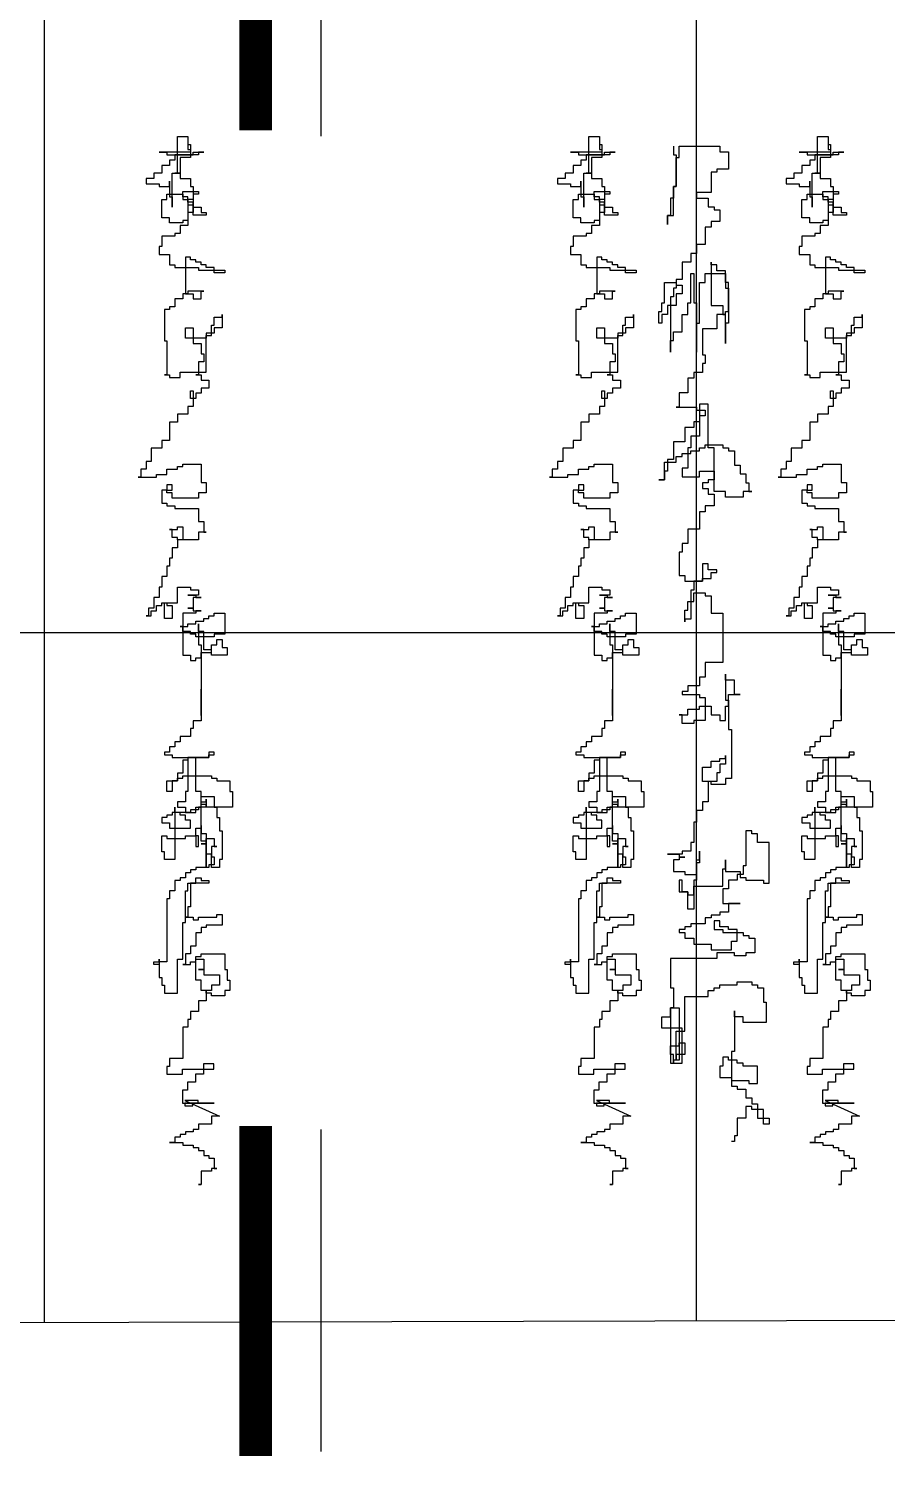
# Model space of a CAD drawing. Extents: x 225307 to 340959, y 27372 to 84205.
# Drawn here: x 315447 to 316762, y 73443 to 75657 of the extents above; entities that cross this region are included whole.
import ezdxf

# ---------------------------------------------------------------- set-up
doc = ezdxf.new("R2010")
doc.units = 0
doc.header["$MEASUREMENT"] = 0
doc.layers.get('0').update_dxf_attribs({"linetype": 'CONTINUOUS'})
for name, color, linetype in [('3', 7, 'CONTINUOUS'), ('PH', 8, 'CONTINUOUS'), ('道路', 3, 'CONTINUOUS')]:
    doc.layers.add(name, color=color, linetype=linetype)

msp = doc.modelspace()

# ---------------------------------------------------------------- linework, layer by layer
at = {"color": 251}
for points in [[(315691.1, 75491.6), (315691.1, 75479.5), (315695.1, 75479.5), (315695.1, 75467.5), (315646.9, 75467.5), (315658.9, 75467.5), (315658.9, 75463.5), (315699.1, 75463.5), (315699.1, 75467.5), (315715.2, 75467.5), (315707.2, 75467.5), (315707.2, 75463.5), (315671, 75463.5), (315671, 75455.4), (315662.9, 75455.4), (315662.9, 75447.4), (315650.9, 75447.4), (315650.9, 75435.3), (315638.8, 75435.3), (315638.8, 75427.3), (315626.8, 75427.3), (315626.8, 75419.3), (315646.9, 75419.3), (315646.9, 75415.2), (315662.9, 75415.2), (315662.9, 75423.3), (315662.9, 75399.2), (315667, 75399.2), (315667, 75383.1), (315667, 75435.3), (315675, 75435.3), (315675, 75491.6), (315691.1, 75491.6), (315691.1, 75471.5), (315695.1, 75471.5), (315695.1, 75459.4), (315679, 75459.4), (315679, 75435.3), (315671, 75435.3), (315679, 75435.3), (315679, 75427.3), (315695.1, 75427.3), (315695.1, 75415.2), (315699.1, 75415.2), (315699.1, 75375.1), (315691.1, 75375.1), (315691.1, 75363), (315683.1, 75363), (315683.1, 75359), (315662.9, 75359), (315662.9, 75367), (315650.9, 75367), (315650.9, 75395.2), (315658.9, 75395.2), (315658.9, 75403.2), (315683.1, 75403.2), (315683.1, 75395.2), (315691.1, 75395.2), (315691.1, 75387.1), (315699.1, 75387.1), (315699.1, 75383.1), (315711.2, 75383.1), (315711.2, 75375.1), (315719.2, 75375.1), (315719.2, 75371.1), (315699.1, 75371.1), (315699.1, 75391.1), (315691.1, 75391.1), (315691.1, 75399.2), (315683.1, 75399.2), (315683.1, 75407.2), (315707.2, 75407.2), (315707.2, 75403.2), (315699.1, 75403.2), (315699.1, 75395.2), (315691.1, 75395.2), (315691.1, 75355), (315679, 75355), (315679, 75342.9), (315671, 75342.9), (315671, 75338.9), (315650.9, 75338.9), (315650.9, 75322.8), (315646.9, 75322.8), (315646.9, 75310.8), (315662.9, 75310.8), (315662.9, 75294.7), (315671, 75294.7), (315671, 75290.7), (315707.2, 75290.7), (315707.2, 75286.7), (315747.4, 75286.7), (315747.4, 75282.7), (315731.3, 75282.7), (315731.3, 75290.7), (315719.2, 75290.7), (315719.2, 75294.7), (315711.2, 75294.7), (315711.2, 75298.7), (315703.2, 75298.7), (315703.2, 75302.7), (315695.1, 75302.7), (315695.1, 75306.8), (315687.1, 75306.8), (315687.1, 75250.5), (315699.1, 75250.5), (315699.1, 75242.5), (315711.2, 75242.5), (315711.2, 75254.5), (315715.2, 75254.5), (315691.1, 75254.5), (315691.1, 75250.5), (315683.1, 75250.5), (315683.1, 75242.5), (315671, 75242.5), (315671, 75230.4), (315662.9, 75230.4), (315662.9, 75226.4), (315654.9, 75226.4), (315654.9, 75178.2), (315658.9, 75178.2), (315658.9, 75126), (315654.9, 75126), (315662.9, 75126), (315662.9, 75121.9), (315679, 75121.9), (315679, 75130), (315719.2, 75130), (315719.2, 75186.2), (315727.3, 75186.2), (315727.3, 75202.3), (315731.3, 75202.3), (315731.3, 75214.4), (315743.4, 75214.4), (315743.4, 75218.4), (315743.4, 75198.3), (315731.3, 75198.3), (315731.3, 75190.2), (315719.2, 75190.2), (315719.2, 75182.2), (315687.1, 75182.2), (315687.1, 75198.3), (315699.1, 75198.3), (315699.1, 75174.2), (315711.2, 75174.2), (315711.2, 75158.1), (315715.2, 75158.1), (315715.2, 75146), (315707.2, 75146), (315707.2, 75126), (315703.2, 75126), (315711.2, 75126), (315711.2, 75117.9), (315723.3, 75117.9), (315723.3, 75105.9), (315711.2, 75105.9), (315711.2, 75097.8), (315703.2, 75097.8), (315703.2, 75089.8), (315695.1, 75089.8), (315695.1, 75101.8), (315699.1, 75101.8), (315699.1, 75077.7), (315691.1, 75077.7), (315691.1, 75065.7), (315675, 75065.7), (315675, 75053.6), (315662.9, 75053.6), (315662.9, 75025.5), (315650.9, 75025.5), (315650.9, 75013.5), (315634.8, 75013.5), (315634.8, 74993.4), (315626.8, 74993.4), (315626.8, 74981.3), (315618.7, 74981.3), (315618.7, 74969.3), (315614.7, 74969.3), (315642.8, 74969.3), (315642.8, 74973.3), (315658.9, 74973.3), (315658.9, 74981.3), (315675, 74981.3), (315675, 74985.3), (315683.1, 74985.3), (315683.1, 74989.3), (315711.2, 74989.3), (315711.2, 74961.2), (315719.2, 74961.2), (315719.2, 74945.1), (315707.2, 74945.1), (315707.2, 74937.1), (315667, 74937.1), (315667, 74945.1), (315658.9, 74945.1), (315658.9, 74949.2), (315667, 74949.2), (315667, 74957.2), (315658.9, 74957.2), (315658.9, 74949.2), (315650.9, 74949.2), (315650.9, 74929.1), (315658.9, 74929.1), (315658.9, 74925.1), (315671, 74925.1), (315671, 74921), (315707.2, 74921), (315707.2, 74901), (315715.2, 74901), (315715.2, 74884.9), (315719.2, 74884.9), (315707.2, 74884.9), (315707.2, 74872.8), (315675, 74872.8), (315675, 74876.8), (315667, 74876.8), (315667, 74888.9), (315662.9, 74888.9), (315675, 74888.9), (315675, 74892.9), (315683.1, 74892.9), (315683.1, 74872.8), (315675, 74872.8), (315675, 74860.8), (315667, 74860.8), (315667, 74844.7), (315662.9, 74844.7), (315662.9, 74832.6), (315658.9, 74832.6), (315658.9, 74816.6), (315650.9, 74816.6), (315650.9, 74800.5), (315646.9, 74800.5), (315646.9, 74784.4), (315638.8, 74784.4), (315638.8, 74768.4), (315630.8, 74768.4), (315630.8, 74756.3), (315626.8, 74756.3), (315634.8, 74756.3), (315634.8, 74764.3), (315642.8, 74764.3), (315642.8, 74772.4), (315650.9, 74772.4), (315650.9, 74776.4), (315658.9, 74776.4), (315658.9, 74772.4), (315667, 74772.4), (315667, 74752.3), (315654.9, 74752.3), (315654.9, 74776.4), (315675, 74776.4), (315675, 74800.5), (315695.1, 74800.5), (315695.1, 74796.5), (315707.2, 74796.5), (315707.2, 74788.4), (315691.1, 74788.4), (315703.2, 74788.4), (315703.2, 74784.4), (315711.2, 74784.4), (315699.1, 74784.4), (315699.1, 74768.4), (315691.1, 74768.4), (315699.1, 74768.4), (315699.1, 74764.3), (315711.2, 74764.3), (315703.2, 74764.3), (315703.2, 74760.3), (315683.1, 74760.3), (315683.1, 74740.2), (315679, 74740.2), (315691.1, 74740.2), (315691.1, 74744.3), (315703.2, 74744.3), (315703.2, 74748.3), (315715.2, 74748.3), (315715.2, 74752.3), (315723.3, 74752.3), (315723.3, 74756.3), (315731.3, 74756.3), (315731.3, 74760.3), (315747.4, 74760.3), (315747.4, 74728.2), (315731.3, 74728.2), (315731.3, 74724.2), (315703.2, 74724.2), (315703.2, 74728.2), (315695.1, 74728.2), (315695.1, 74732.2), (315683.1, 74732.2), (315683.1, 74740.2), (315683.1, 74696), (315695.1, 74696), (315695.1, 74688), (315703.2, 74688), (315703.2, 74692), (315711.2, 74692), (315711.2, 74700.1), (315727.3, 74700.1), (315727.3, 74712.1), (315735.3, 74712.1), (315735.3, 74720.1), (315743.4, 74720.1), (315743.4, 74708.1), (315751.4, 74708.1), (315751.4, 74696), (315727.3, 74696), (315727.3, 74704.1), (315715.2, 74704.1), (315715.2, 74732.2), (315707.2, 74732.2), (315707.2, 74744.3), (315707.2, 74712.1), (315711.2, 74712.1), (315711.2, 74603.6), (315711.2, 74643.8), (315711.2, 74595.6), (315699.1, 74595.6), (315699.1, 74583.5), (315695.1, 74583.5), (315695.1, 74571.5), (315679, 74571.5), (315679, 74563.4), (315671, 74563.4), (315671, 74555.4), (315662.9, 74555.4), (315662.9, 74547.4), (315654.9, 74547.4), (315654.9, 74543.4), (315667, 74543.4), (315667, 74539.3), (315723.3, 74539.3), (315723.3, 74543.4), (315731.3, 74543.4), (315731.3, 74547.4), (315723.3, 74547.4), (315723.3, 74539.3), (315691.1, 74539.3), (315691.1, 74535.3), (315683.1, 74535.3), (315683.1, 74515.2), (315675, 74515.2), (315675, 74503.2), (315667, 74503.2), (315667, 74487.1), (315658.9, 74487.1), (315658.9, 74503.2), (315675, 74503.2), (315675, 74507.2), (315683.1, 74507.2), (315683.1, 74511.2), (315727.3, 74511.2), (315727.3, 74507.2), (315735.3, 74507.2), (315735.3, 74503.2), (315755.4, 74503.2), (315755.4, 74487.1), (315759.5, 74487.1), (315759.5, 74463), (315719.2, 74463), (315719.2, 74467), (315711.2, 74467), (315711.2, 74487.1), (315703.2, 74487.1), (315703.2, 74539.3), (315691.1, 74539.3), (315691.1, 74487.1), (315687.1, 74487.1), (315687.1, 74471), (315675, 74471), (315675, 74463), (315687.1, 74463), (315687.1, 74455), (315703.2, 74455), (315703.2, 74463), (315711.2, 74463), (315711.2, 74471), (315719.2, 74471), (315719.2, 74475), (315719.2, 74463), (315707.2, 74463), (315707.2, 74459), (315695.1, 74459), (315695.1, 74455), (315667, 74455), (315667, 74450.9), (315658.9, 74450.9), (315658.9, 74446.9), (315650.9, 74446.9), (315650.9, 74438.9), (315662.9, 74438.9), (315662.9, 74430.9), (315695.1, 74430.9), (315695.1, 74442.9), (315687.1, 74442.9), (315687.1, 74450.9), (315679, 74450.9), (315679, 74455), (315671, 74455), (315671, 74463), (315671, 74382.6), (315654.9, 74382.6), (315654.9, 74394.7), (315650.9, 74394.7), (315650.9, 74418.8), (315658.9, 74418.8), (315658.9, 74414.8), (315687.1, 74414.8), (315687.1, 74418.8), (315703.2, 74418.8), (315703.2, 74402.7), (315707.2, 74402.7), (315707.2, 74418.8), (315703.2, 74418.8), (315703.2, 74430.9), (315711.2, 74430.9), (315711.2, 74434.9), (315711.2, 74422.8), (315719.2, 74422.8), (315719.2, 74370.6), (315719.2, 74410.8), (315711.2, 74410.8), (315711.2, 74479.1), (315731.3, 74479.1), (315731.3, 74463), (315735.3, 74463), (315735.3, 74446.9), (315739.4, 74446.9), (315739.4, 74426.8), (315743.4, 74426.8), (315743.4, 74382.6), (315739.4, 74382.6), (315739.4, 74370.6), (315727.3, 74370.6), (315727.3, 74390.7), (315719.2, 74390.7), (315719.2, 74406.7), (315711.2, 74406.7), (315719.2, 74406.7), (315719.2, 74414.8), (315731.3, 74414.8), (315731.3, 74402.7), (315735.3, 74402.7), (315727.3, 74402.7), (315727.3, 74386.7), (315731.3, 74386.7), (315731.3, 74374.6), (315723.3, 74374.6), (315723.3, 74370.6), (315703.2, 74370.6), (315703.2, 74366.6), (315695.1, 74366.6), (315695.1, 74362.5), (315687.1, 74362.5), (315687.1, 74354.5), (315679, 74354.5), (315679, 74350.5), (315671, 74350.5), (315671, 74334.4), (315662.9, 74334.4), (315662.9, 74322.4), (315658.9, 74322.4), (315658.9, 74225.9), (315646.9, 74225.9), (315646.9, 74221.9), (315638.8, 74221.9), (315638.8, 74225.9), (315646.9, 74225.9), (315646.9, 74230), (315646.9, 74201.8), (315650.9, 74201.8), (315650.9, 74189.8), (315654.9, 74189.8), (315654.9, 74177.7), (315675, 74177.7), (315675, 74230), (315683.1, 74230), (315683.1, 74286.2), (315687.1, 74286.2), (315687.1, 74334.4), (315691.1, 74334.4), (315691.1, 74346.5), (315703.2, 74346.5), (315703.2, 74354.5), (315711.2, 74354.5), (315711.2, 74350.5), (315723.3, 74350.5), (315723.3, 74346.5), (315695.1, 74346.5), (315695.1, 74310.3), (315691.1, 74310.3), (315691.1, 74294.2), (315687.1, 74294.2), (315699.1, 74294.2), (315699.1, 74290.2), (315707.2, 74290.2), (315707.2, 74294.2), (315735.3, 74294.2), (315735.3, 74298.3), (315743.4, 74298.3), (315743.4, 74282.2), (315719.2, 74282.2), (315719.2, 74278.2), (315711.2, 74278.2), (315711.2, 74270.1), (315703.2, 74270.1), (315703.2, 74250), (315695.1, 74250), (315695.1, 74238), (315687.1, 74238), (315687.1, 74221.9), (315683.1, 74221.9), (315695.1, 74221.9), (315695.1, 74225.9), (315703.2, 74225.9), (315703.2, 74234), (315711.2, 74234), (315711.2, 74238), (315747.4, 74238), (315747.4, 74213.9), (315751.4, 74213.9), (315751.4, 74197.8), (315755.4, 74197.8), (315755.4, 74181.7), (315747.4, 74181.7), (315747.4, 74173.7), (315727.3, 74173.7), (315727.3, 74177.7), (315719.2, 74177.7), (315719.2, 74181.7), (315711.2, 74181.7), (315711.2, 74197.8), (315703.2, 74197.8), (315703.2, 74230), (315715.2, 74230), (315715.2, 74213.9), (315707.2, 74213.9), (315715.2, 74213.9), (315715.2, 74205.8), (315739.4, 74205.8), (315739.4, 74189.8), (315727.3, 74189.8), (315727.3, 74181.7), (315719.2, 74181.7), (315719.2, 74165.7), (315707.2, 74165.7), (315707.2, 74149.6), (315695.1, 74149.6), (315695.1, 74137.5), (315691.1, 74137.5), (315691.1, 74125.5), (315683.1, 74125.5), (315683.1, 74077.3), (315662.9, 74077.3), (315662.9, 74065.2), (315658.9, 74065.2), (315658.9, 74053.2), (315682.5, 74053.2), (315682.5, 74061.2), (315730.7, 74061.2), (315730.7, 74069.2), (315714.7, 74069.2), (315714.7, 74053.2), (315702.6, 74053.2), (315702.6, 74041.1), (315690.5, 74041.1), (315690.5, 74029.1), (315682.5, 74029.1), (315682.5, 74009), (315731.3, 74009), (315686.5, 74009), (315686.5, 74004.9), (315698.6, 74004.9), (315698.6, 74009), (315706.6, 74009), (315706.6, 74013), (315686.5, 74013), (315739.4, 73988.9), (315727.3, 73988.9), (315727.3, 73976.8), (315707.2, 73976.8), (315707.2, 73968.8), (315699.1, 73968.8), (315699.1, 73964.8), (315687.1, 73964.8), (315687.1, 73960.8), (315679, 73960.8), (315679, 73956.7), (315671, 73956.7), (315671, 73948.7), (315662.9, 73948.7), (315683.1, 73948.7), (315683.1, 73944.7), (315699.1, 73944.7), (315699.1, 73940.7), (315707.2, 73940.7), (315707.2, 73936.6), (315715.2, 73936.6), (315715.2, 73928.6), (315723.3, 73928.6), (315723.3, 73924.6), (315731.3, 73924.6), (315731.3, 73908.5), (315735.3, 73908.5), (315727.3, 73908.5), (315727.3, 73904.5), (315711.2, 73904.5), (315711.2, 73884.4), (315707.2, 73884.4), (315711.2, 73884.4)], [(316322, 75491.6), (316322, 75479.5), (316326, 75479.5), (316326, 75467.5), (316277.7, 75467.5), (316289.8, 75467.5), (316289.8, 75463.5), (316330, 75463.5), (316330, 75467.5), (316346.1, 75467.5), (316338.1, 75467.5), (316338.1, 75463.5), (316301.9, 75463.5), (316301.9, 75455.4), (316293.8, 75455.4), (316293.8, 75447.4), (316281.8, 75447.4), (316281.8, 75435.3), (316269.7, 75435.3), (316269.7, 75427.3), (316257.6, 75427.3), (316257.6, 75419.3), (316277.7, 75419.3), (316277.7, 75415.2), (316293.8, 75415.2), (316293.8, 75423.3), (316293.8, 75399.2), (316297.9, 75399.2), (316297.9, 75383.1), (316297.9, 75435.3), (316305.9, 75435.3), (316305.9, 75491.6), (316322, 75491.6), (316322, 75471.5), (316326, 75471.5), (316326, 75459.4), (316309.9, 75459.4), (316309.9, 75435.3), (316301.9, 75435.3), (316309.9, 75435.3), (316309.9, 75427.3), (316326, 75427.3), (316326, 75415.2), (316330, 75415.2), (316330, 75375.1), (316322, 75375.1), (316322, 75363), (316313.9, 75363), (316313.9, 75359), (316293.8, 75359), (316293.8, 75367), (316281.8, 75367), (316281.8, 75395.2), (316289.8, 75395.2), (316289.8, 75403.2), (316313.9, 75403.2), (316313.9, 75395.2), (316322, 75395.2), (316322, 75387.1), (316330, 75387.1), (316330, 75383.1), (316342.1, 75383.1), (316342.1, 75375.1), (316350.1, 75375.1), (316350.1, 75371.1), (316330, 75371.1), (316330, 75391.1), (316322, 75391.1), (316322, 75399.2), (316313.9, 75399.2), (316313.9, 75407.2), (316338.1, 75407.2), (316338.1, 75403.2), (316330, 75403.2), (316330, 75395.2), (316322, 75395.2), (316322, 75355), (316309.9, 75355), (316309.9, 75342.9), (316301.9, 75342.9), (316301.9, 75338.9), (316281.8, 75338.9), (316281.8, 75322.8), (316277.7, 75322.8), (316277.7, 75310.8), (316293.8, 75310.8), (316293.8, 75294.7), (316301.9, 75294.7), (316301.9, 75290.7), (316338.1, 75290.7), (316338.1, 75286.7), (316378.3, 75286.7), (316378.3, 75282.7), (316362.2, 75282.7), (316362.2, 75290.7), (316350.1, 75290.7), (316350.1, 75294.7), (316342.1, 75294.7), (316342.1, 75298.7), (316334, 75298.7), (316334, 75302.7), (316326, 75302.7), (316326, 75306.8), (316318, 75306.8), (316318, 75250.5), (316330, 75250.5), (316330, 75242.5), (316342.1, 75242.5), (316342.1, 75254.5), (316346.1, 75254.5), (316322, 75254.5), (316322, 75250.5), (316313.9, 75250.5), (316313.9, 75242.5), (316301.9, 75242.5), (316301.9, 75230.4), (316293.8, 75230.4), (316293.8, 75226.4), (316285.8, 75226.4), (316285.8, 75178.2), (316289.8, 75178.2), (316289.8, 75126), (316285.8, 75126), (316293.8, 75126), (316293.8, 75121.9), (316309.9, 75121.9), (316309.9, 75130), (316350.1, 75130), (316350.1, 75186.2), (316358.2, 75186.2), (316358.2, 75202.3), (316362.2, 75202.3), (316362.2, 75214.4), (316374.3, 75214.4), (316374.3, 75218.4), (316374.3, 75198.3), (316362.2, 75198.3), (316362.2, 75190.2), (316350.1, 75190.2), (316350.1, 75182.2), (316318, 75182.2), (316318, 75198.3), (316330, 75198.3), (316330, 75174.2), (316342.1, 75174.2), (316342.1, 75158.1), (316346.1, 75158.1), (316346.1, 75146), (316338.1, 75146), (316338.1, 75126), (316334, 75126), (316342.1, 75126), (316342.1, 75117.9), (316354.2, 75117.9), (316354.2, 75105.9), (316342.1, 75105.9), (316342.1, 75097.8), (316334, 75097.8), (316334, 75089.8), (316326, 75089.8), (316326, 75101.8), (316330, 75101.8), (316330, 75077.7), (316322, 75077.7), (316322, 75065.7), (316305.9, 75065.7), (316305.9, 75053.6), (316293.8, 75053.6), (316293.8, 75025.5), (316281.8, 75025.5), (316281.8, 75013.5), (316265.7, 75013.5), (316265.7, 74993.4), (316257.6, 74993.4), (316257.6, 74981.3), (316249.6, 74981.3), (316249.6, 74969.3), (316245.6, 74969.3), (316273.7, 74969.3), (316273.7, 74973.3), (316289.8, 74973.3), (316289.8, 74981.3), (316305.9, 74981.3), (316305.9, 74985.3), (316313.9, 74985.3), (316313.9, 74989.3), (316342.1, 74989.3), (316342.1, 74961.2), (316350.1, 74961.2), (316350.1, 74945.1), (316338.1, 74945.1), (316338.1, 74937.1), (316297.9, 74937.1), (316297.9, 74945.1), (316289.8, 74945.1), (316289.8, 74949.2), (316297.9, 74949.2), (316297.9, 74957.2), (316289.8, 74957.2), (316289.8, 74949.2), (316281.8, 74949.2), (316281.8, 74929.1), (316289.8, 74929.1), (316289.8, 74925.1), (316301.9, 74925.1), (316301.9, 74921), (316338.1, 74921), (316338.1, 74901), (316346.1, 74901), (316346.1, 74884.9), (316350.1, 74884.9), (316338.1, 74884.9), (316338.1, 74872.8), (316305.9, 74872.8), (316305.9, 74876.8), (316297.9, 74876.8), (316297.9, 74888.9), (316293.8, 74888.9), (316305.9, 74888.9), (316305.9, 74892.9), (316313.9, 74892.9), (316313.9, 74872.8), (316305.9, 74872.8), (316305.9, 74860.8), (316297.9, 74860.8), (316297.9, 74844.7), (316293.8, 74844.7), (316293.8, 74832.6), (316289.8, 74832.6), (316289.8, 74816.6), (316281.8, 74816.6), (316281.8, 74800.5), (316277.7, 74800.5), (316277.7, 74784.4), (316269.7, 74784.4), (316269.7, 74768.4), (316261.7, 74768.4), (316261.7, 74756.3), (316257.6, 74756.3), (316265.7, 74756.3), (316265.7, 74764.3), (316273.7, 74764.3), (316273.7, 74772.4), (316281.8, 74772.4), (316281.8, 74776.4), (316289.8, 74776.4), (316289.8, 74772.4), (316297.9, 74772.4), (316297.9, 74752.3), (316285.8, 74752.3), (316285.8, 74776.4), (316305.9, 74776.4), (316305.9, 74800.5), (316326, 74800.5), (316326, 74796.5), (316338.1, 74796.5), (316338.1, 74788.4), (316322, 74788.4), (316334, 74788.4), (316334, 74784.4), (316342.1, 74784.4), (316330, 74784.4), (316330, 74768.4), (316322, 74768.4), (316330, 74768.4), (316330, 74764.3), (316342.1, 74764.3), (316334, 74764.3), (316334, 74760.3), (316313.9, 74760.3), (316313.9, 74740.2), (316309.9, 74740.2), (316322, 74740.2), (316322, 74744.3), (316334, 74744.3), (316334, 74748.3), (316346.1, 74748.3), (316346.1, 74752.3), (316354.2, 74752.3), (316354.2, 74756.3), (316362.2, 74756.3), (316362.2, 74760.3), (316378.3, 74760.3), (316378.3, 74728.2), (316362.2, 74728.2), (316362.2, 74724.2), (316334, 74724.2), (316334, 74728.2), (316326, 74728.2), (316326, 74732.2), (316313.9, 74732.2), (316313.9, 74740.2), (316313.9, 74696), (316326, 74696), (316326, 74688), (316334, 74688), (316334, 74692), (316342.1, 74692), (316342.1, 74700.1), (316358.2, 74700.1), (316358.2, 74712.1), (316366.2, 74712.1), (316366.2, 74720.1), (316374.3, 74720.1), (316374.3, 74708.1), (316382.3, 74708.1), (316382.3, 74696), (316358.2, 74696), (316358.2, 74704.1), (316346.1, 74704.1), (316346.1, 74732.2), (316338.1, 74732.2), (316338.1, 74744.3), (316338.1, 74712.1), (316342.1, 74712.1), (316342.1, 74603.6), (316342.1, 74643.8), (316342.1, 74595.6), (316330, 74595.6), (316330, 74583.5), (316326, 74583.5), (316326, 74571.5), (316309.9, 74571.5), (316309.9, 74563.4), (316301.9, 74563.4), (316301.9, 74555.4), (316293.8, 74555.4), (316293.8, 74547.4), (316285.8, 74547.4), (316285.8, 74543.4), (316297.9, 74543.4), (316297.9, 74539.3), (316354.2, 74539.3), (316354.2, 74543.4), (316362.2, 74543.4), (316362.2, 74547.4), (316354.2, 74547.4), (316354.2, 74539.3), (316322, 74539.3), (316322, 74535.3), (316313.9, 74535.3), (316313.9, 74515.2), (316305.9, 74515.2), (316305.9, 74503.2), (316297.9, 74503.2), (316297.9, 74487.1), (316289.8, 74487.1), (316289.8, 74503.2), (316305.9, 74503.2), (316305.9, 74507.2), (316313.9, 74507.2), (316313.9, 74511.2), (316358.2, 74511.2), (316358.2, 74507.2), (316366.2, 74507.2), (316366.2, 74503.2), (316386.3, 74503.2), (316386.3, 74487.1), (316390.3, 74487.1), (316390.3, 74463), (316350.1, 74463), (316350.1, 74467), (316342.1, 74467), (316342.1, 74487.1), (316334, 74487.1), (316334, 74539.3), (316322, 74539.3), (316322, 74487.1), (316318, 74487.1), (316318, 74471), (316305.9, 74471), (316305.9, 74463), (316318, 74463), (316318, 74455), (316334, 74455), (316334, 74463), (316342.1, 74463), (316342.1, 74471), (316350.1, 74471), (316350.1, 74475), (316350.1, 74463), (316338.1, 74463), (316338.1, 74459), (316326, 74459), (316326, 74455), (316297.9, 74455), (316297.9, 74450.9), (316289.8, 74450.9), (316289.8, 74446.9), (316281.8, 74446.9), (316281.8, 74438.9), (316293.8, 74438.9), (316293.8, 74430.9), (316326, 74430.9), (316326, 74442.9), (316318, 74442.9), (316318, 74450.9), (316309.9, 74450.9), (316309.9, 74455), (316301.9, 74455), (316301.9, 74463), (316301.9, 74382.6), (316285.8, 74382.6), (316285.8, 74394.7), (316281.8, 74394.7), (316281.8, 74418.8), (316289.8, 74418.8), (316289.8, 74414.8), (316318, 74414.8), (316318, 74418.8), (316334, 74418.8), (316334, 74402.7), (316338.1, 74402.7), (316338.1, 74418.8), (316334, 74418.8), (316334, 74430.9), (316342.1, 74430.9), (316342.1, 74434.9), (316342.1, 74422.8), (316350.1, 74422.8), (316350.1, 74370.6), (316350.1, 74410.8), (316342.1, 74410.8), (316342.1, 74479.1), (316362.2, 74479.1), (316362.2, 74463), (316366.2, 74463), (316366.2, 74446.9), (316370.2, 74446.9), (316370.2, 74426.8), (316374.3, 74426.8), (316374.3, 74382.6), (316370.2, 74382.6), (316370.2, 74370.6), (316358.2, 74370.6), (316358.2, 74390.7), (316350.1, 74390.7), (316350.1, 74406.7), (316342.1, 74406.7), (316350.1, 74406.7), (316350.1, 74414.8), (316362.2, 74414.8), (316362.2, 74402.7), (316366.2, 74402.7), (316358.2, 74402.7), (316358.2, 74386.7), (316362.2, 74386.7), (316362.2, 74374.6), (316354.2, 74374.6), (316354.2, 74370.6), (316334, 74370.6), (316334, 74366.6), (316326, 74366.6), (316326, 74362.5), (316318, 74362.5), (316318, 74354.5), (316309.9, 74354.5), (316309.9, 74350.5), (316301.9, 74350.5), (316301.9, 74334.4), (316293.8, 74334.4), (316293.8, 74322.4), (316289.8, 74322.4), (316289.8, 74225.9), (316277.7, 74225.9), (316277.7, 74221.9), (316269.7, 74221.9), (316269.7, 74225.9), (316277.7, 74225.9), (316277.7, 74230), (316277.7, 74201.8), (316281.8, 74201.8), (316281.8, 74189.8), (316285.8, 74189.8), (316285.8, 74177.7), (316305.9, 74177.7), (316305.9, 74230), (316313.9, 74230), (316313.9, 74286.2), (316318, 74286.2), (316318, 74334.4), (316322, 74334.4), (316322, 74346.5), (316334, 74346.5), (316334, 74354.5), (316342.1, 74354.5), (316342.1, 74350.5), (316354.2, 74350.5), (316354.2, 74346.5), (316326, 74346.5), (316326, 74310.3), (316322, 74310.3), (316322, 74294.2), (316318, 74294.2), (316330, 74294.2), (316330, 74290.2), (316338.1, 74290.2), (316338.1, 74294.2), (316366.2, 74294.2), (316366.2, 74298.3), (316374.3, 74298.3), (316374.3, 74282.2), (316350.1, 74282.2), (316350.1, 74278.2), (316342.1, 74278.2), (316342.1, 74270.1), (316334, 74270.1), (316334, 74250), (316326, 74250), (316326, 74238), (316318, 74238), (316318, 74221.9), (316313.9, 74221.9), (316326, 74221.9), (316326, 74225.9), (316334, 74225.9), (316334, 74234), (316342.1, 74234), (316342.1, 74238), (316378.3, 74238), (316378.3, 74213.9), (316382.3, 74213.9), (316382.3, 74197.8), (316386.3, 74197.8), (316386.3, 74181.7), (316378.3, 74181.7), (316378.3, 74173.7), (316358.2, 74173.7), (316358.2, 74177.7), (316350.1, 74177.7), (316350.1, 74181.7), (316342.1, 74181.7), (316342.1, 74197.8), (316334, 74197.8), (316334, 74230), (316346.1, 74230), (316346.1, 74213.9), (316338.1, 74213.9), (316346.1, 74213.9), (316346.1, 74205.8), (316370.2, 74205.8), (316370.2, 74189.8), (316358.2, 74189.8), (316358.2, 74181.7), (316350.1, 74181.7), (316350.1, 74165.7), (316338.1, 74165.7), (316338.1, 74149.6), (316326, 74149.6), (316326, 74137.5), (316322, 74137.5), (316322, 74125.5), (316313.9, 74125.5), (316313.9, 74077.3), (316293.8, 74077.3), (316293.8, 74065.2), (316289.8, 74065.2), (316289.8, 74053.2), (316313.4, 74053.2), (316313.4, 74061.2), (316361.6, 74061.2), (316361.6, 74069.2), (316345.5, 74069.2), (316345.5, 74053.2), (316333.5, 74053.2), (316333.5, 74041.1), (316321.4, 74041.1), (316321.4, 74029.1), (316313.4, 74029.1), (316313.4, 74009), (316362.2, 74009), (316317.4, 74009), (316317.4, 74004.9), (316329.5, 74004.9), (316329.5, 74009), (316337.5, 74009), (316337.5, 74013), (316317.4, 74013), (316370.2, 73988.9), (316358.2, 73988.9), (316358.2, 73976.8), (316338.1, 73976.8), (316338.1, 73968.8), (316330, 73968.8), (316330, 73964.8), (316318, 73964.8), (316318, 73960.8), (316309.9, 73960.8), (316309.9, 73956.7), (316301.9, 73956.7), (316301.9, 73948.7), (316293.8, 73948.7), (316313.9, 73948.7), (316313.9, 73944.7), (316330, 73944.7), (316330, 73940.7), (316338.1, 73940.7), (316338.1, 73936.6), (316346.1, 73936.6), (316346.1, 73928.6), (316354.2, 73928.6), (316354.2, 73924.6), (316362.2, 73924.6), (316362.2, 73908.5), (316366.2, 73908.5), (316358.2, 73908.5), (316358.2, 73904.5), (316342.1, 73904.5), (316342.1, 73884.4), (316338.1, 73884.4), (316342.1, 73884.4)], [(316672.6, 75491.6), (316672.6, 75479.5), (316676.6, 75479.5), (316676.6, 75467.5), (316628.4, 75467.5), (316640.5, 75467.5), (316640.5, 75463.5), (316680.7, 75463.5), (316680.7, 75467.5), (316696.8, 75467.5), (316688.7, 75467.5), (316688.7, 75463.5), (316652.5, 75463.5), (316652.5, 75455.4), (316644.5, 75455.4), (316644.5, 75447.4), (316632.4, 75447.4), (316632.4, 75435.3), (316620.3, 75435.3), (316620.3, 75427.3), (316608.3, 75427.3), (316608.3, 75419.3), (316628.4, 75419.3), (316628.4, 75415.2), (316644.5, 75415.2), (316644.5, 75423.3), (316644.5, 75399.2), (316648.5, 75399.2), (316648.5, 75383.1), (316648.5, 75435.3), (316656.5, 75435.3), (316656.5, 75491.6), (316672.6, 75491.6), (316672.6, 75471.5), (316676.6, 75471.5), (316676.6, 75459.4), (316660.6, 75459.4), (316660.6, 75435.3), (316652.5, 75435.3), (316660.6, 75435.3), (316660.6, 75427.3), (316676.6, 75427.3), (316676.6, 75415.2), (316680.7, 75415.2), (316680.7, 75375.1), (316672.6, 75375.1), (316672.6, 75363), (316664.6, 75363), (316664.6, 75359), (316644.5, 75359), (316644.5, 75367), (316632.4, 75367), (316632.4, 75395.2), (316640.5, 75395.2), (316640.5, 75403.2), (316664.6, 75403.2), (316664.6, 75395.2), (316672.6, 75395.2), (316672.6, 75387.1), (316680.7, 75387.1), (316680.7, 75383.1), (316692.7, 75383.1), (316692.7, 75375.1), (316700.8, 75375.1), (316700.8, 75371.1), (316680.7, 75371.1), (316680.7, 75391.1), (316672.6, 75391.1), (316672.6, 75399.2), (316664.6, 75399.2), (316664.6, 75407.2), (316688.7, 75407.2), (316688.7, 75403.2), (316680.7, 75403.2), (316680.7, 75395.2), (316672.6, 75395.2), (316672.6, 75355), (316660.6, 75355), (316660.6, 75342.9), (316652.5, 75342.9), (316652.5, 75338.9), (316632.4, 75338.9), (316632.4, 75322.8), (316628.4, 75322.8), (316628.4, 75310.8), (316644.5, 75310.8), (316644.5, 75294.7), (316652.5, 75294.7), (316652.5, 75290.7), (316688.7, 75290.7), (316688.7, 75286.7), (316728.9, 75286.7), (316728.9, 75282.7), (316712.8, 75282.7), (316712.8, 75290.7), (316700.8, 75290.7), (316700.8, 75294.7), (316692.7, 75294.7), (316692.7, 75298.7), (316684.7, 75298.7), (316684.7, 75302.7), (316676.6, 75302.7), (316676.6, 75306.8), (316668.6, 75306.8), (316668.6, 75250.5), (316680.7, 75250.5), (316680.7, 75242.5), (316692.7, 75242.5), (316692.7, 75254.5), (316696.8, 75254.5), (316672.6, 75254.5), (316672.6, 75250.5), (316664.6, 75250.5), (316664.6, 75242.5), (316652.5, 75242.5), (316652.5, 75230.4), (316644.5, 75230.4), (316644.5, 75226.4), (316636.4, 75226.4), (316636.4, 75178.2), (316640.5, 75178.2), (316640.5, 75126), (316636.4, 75126), (316644.5, 75126), (316644.5, 75121.9), (316660.6, 75121.9), (316660.6, 75130), (316700.8, 75130), (316700.8, 75186.2), (316708.8, 75186.2), (316708.8, 75202.3), (316712.8, 75202.3), (316712.8, 75214.4), (316724.9, 75214.4), (316724.9, 75218.4), (316724.9, 75198.3), (316712.8, 75198.3), (316712.8, 75190.2), (316700.8, 75190.2), (316700.8, 75182.2), (316668.6, 75182.2), (316668.6, 75198.3), (316680.7, 75198.3), (316680.7, 75174.2), (316692.7, 75174.2), (316692.7, 75158.1), (316696.8, 75158.1), (316696.8, 75146), (316688.7, 75146), (316688.7, 75126), (316684.7, 75126), (316692.7, 75126), (316692.7, 75117.9), (316704.8, 75117.9), (316704.8, 75105.9), (316692.7, 75105.9), (316692.7, 75097.8), (316684.7, 75097.8), (316684.7, 75089.8), (316676.6, 75089.8), (316676.6, 75101.8), (316680.7, 75101.8), (316680.7, 75077.7), (316672.6, 75077.7), (316672.6, 75065.7), (316656.5, 75065.7), (316656.5, 75053.6), (316644.5, 75053.6), (316644.5, 75025.5), (316632.4, 75025.5), (316632.4, 75013.5), (316616.3, 75013.5), (316616.3, 74993.4), (316608.3, 74993.4), (316608.3, 74981.3), (316600.2, 74981.3), (316600.2, 74969.3), (316596.2, 74969.3), (316624.4, 74969.3), (316624.4, 74973.3), (316640.5, 74973.3), (316640.5, 74981.3), (316656.5, 74981.3), (316656.5, 74985.3), (316664.6, 74985.3), (316664.6, 74989.3), (316692.7, 74989.3), (316692.7, 74961.2), (316700.8, 74961.2), (316700.8, 74945.1), (316688.7, 74945.1), (316688.7, 74937.1), (316648.5, 74937.1), (316648.5, 74945.1), (316640.5, 74945.1), (316640.5, 74949.2), (316648.5, 74949.2), (316648.5, 74957.2), (316640.5, 74957.2), (316640.5, 74949.2), (316632.4, 74949.2), (316632.4, 74929.1), (316640.5, 74929.1), (316640.5, 74925.1), (316652.5, 74925.1), (316652.5, 74921), (316688.7, 74921), (316688.7, 74901), (316696.8, 74901), (316696.8, 74884.9), (316700.8, 74884.9), (316688.7, 74884.9), (316688.7, 74872.8), (316656.5, 74872.8), (316656.5, 74876.8), (316648.5, 74876.8), (316648.5, 74888.9), (316644.5, 74888.9), (316656.5, 74888.9), (316656.5, 74892.9), (316664.6, 74892.9), (316664.6, 74872.8), (316656.5, 74872.8), (316656.5, 74860.8), (316648.5, 74860.8), (316648.5, 74844.7), (316644.5, 74844.7), (316644.5, 74832.6), (316640.5, 74832.6), (316640.5, 74816.6), (316632.4, 74816.6), (316632.4, 74800.5), (316628.4, 74800.5), (316628.4, 74784.4), (316620.3, 74784.4), (316620.3, 74768.4), (316612.3, 74768.4), (316612.3, 74756.3), (316608.3, 74756.3), (316616.3, 74756.3), (316616.3, 74764.3), (316624.4, 74764.3), (316624.4, 74772.4), (316632.4, 74772.4), (316632.4, 74776.4), (316640.5, 74776.4), (316640.5, 74772.4), (316648.5, 74772.4), (316648.5, 74752.3), (316636.4, 74752.3), (316636.4, 74776.4), (316656.5, 74776.4), (316656.5, 74800.5), (316676.6, 74800.5), (316676.6, 74796.5), (316688.7, 74796.5), (316688.7, 74788.4), (316672.6, 74788.4), (316684.7, 74788.4), (316684.7, 74784.4), (316692.7, 74784.4), (316680.7, 74784.4), (316680.7, 74768.4), (316672.6, 74768.4), (316680.7, 74768.4), (316680.7, 74764.3), (316692.7, 74764.3), (316684.7, 74764.3), (316684.7, 74760.3), (316664.6, 74760.3), (316664.6, 74740.2), (316660.6, 74740.2), (316672.6, 74740.2), (316672.6, 74744.3), (316684.7, 74744.3), (316684.7, 74748.3), (316696.8, 74748.3), (316696.8, 74752.3), (316704.8, 74752.3), (316704.8, 74756.3), (316712.8, 74756.3), (316712.8, 74760.3), (316728.9, 74760.3), (316728.9, 74728.2), (316712.8, 74728.2), (316712.8, 74724.2), (316684.7, 74724.2), (316684.7, 74728.2), (316676.6, 74728.2), (316676.6, 74732.2), (316664.6, 74732.2), (316664.6, 74740.2), (316664.6, 74696), (316676.6, 74696), (316676.6, 74688), (316684.7, 74688), (316684.7, 74692), (316692.7, 74692), (316692.7, 74700.1), (316708.8, 74700.1), (316708.8, 74712.1), (316716.9, 74712.1), (316716.9, 74720.1), (316724.9, 74720.1), (316724.9, 74708.1), (316732.9, 74708.1), (316732.9, 74696), (316708.8, 74696), (316708.8, 74704.1), (316696.8, 74704.1), (316696.8, 74732.2), (316688.7, 74732.2), (316688.7, 74744.3), (316688.7, 74712.1), (316692.7, 74712.1), (316692.7, 74603.6), (316692.7, 74643.8), (316692.7, 74595.6), (316680.7, 74595.6), (316680.7, 74583.5), (316676.6, 74583.5), (316676.6, 74571.5), (316660.6, 74571.5), (316660.6, 74563.4), (316652.5, 74563.4), (316652.5, 74555.4), (316644.5, 74555.4), (316644.5, 74547.4), (316636.4, 74547.4), (316636.4, 74543.4), (316648.5, 74543.4), (316648.5, 74539.3), (316704.8, 74539.3), (316704.8, 74543.4), (316712.8, 74543.4), (316712.8, 74547.4), (316704.8, 74547.4), (316704.8, 74539.3), (316672.6, 74539.3), (316672.6, 74535.3), (316664.6, 74535.3), (316664.6, 74515.2), (316656.5, 74515.2), (316656.5, 74503.2), (316648.5, 74503.2), (316648.5, 74487.1), (316640.5, 74487.1), (316640.5, 74503.2), (316656.5, 74503.2), (316656.5, 74507.2), (316664.6, 74507.2), (316664.6, 74511.2), (316708.8, 74511.2), (316708.8, 74507.2), (316716.9, 74507.2), (316716.9, 74503.2), (316737, 74503.2), (316737, 74487.1), (316741, 74487.1), (316741, 74463), (316700.8, 74463), (316700.8, 74467), (316692.7, 74467), (316692.7, 74487.1), (316684.7, 74487.1), (316684.7, 74539.3), (316672.6, 74539.3), (316672.6, 74487.1), (316668.6, 74487.1), (316668.6, 74471), (316656.5, 74471), (316656.5, 74463), (316668.6, 74463), (316668.6, 74455), (316684.7, 74455), (316684.7, 74463), (316692.7, 74463), (316692.7, 74471), (316700.8, 74471), (316700.8, 74475), (316700.8, 74463), (316688.7, 74463), (316688.7, 74459), (316676.6, 74459), (316676.6, 74455), (316648.5, 74455), (316648.5, 74450.9), (316640.5, 74450.9), (316640.5, 74446.9), (316632.4, 74446.9), (316632.4, 74438.9), (316644.5, 74438.9), (316644.5, 74430.9), (316676.6, 74430.9), (316676.6, 74442.9), (316668.6, 74442.9), (316668.6, 74450.9), (316660.6, 74450.9), (316660.6, 74455), (316652.5, 74455), (316652.5, 74463), (316652.5, 74382.6), (316636.4, 74382.6), (316636.4, 74394.7), (316632.4, 74394.7), (316632.4, 74418.8), (316640.5, 74418.8), (316640.5, 74414.8), (316668.6, 74414.8), (316668.6, 74418.8), (316684.7, 74418.8), (316684.7, 74402.7), (316688.7, 74402.7), (316688.7, 74418.8), (316684.7, 74418.8), (316684.7, 74430.9), (316692.7, 74430.9), (316692.7, 74434.9), (316692.7, 74422.8), (316700.8, 74422.8), (316700.8, 74370.6), (316700.8, 74410.8), (316692.7, 74410.8), (316692.7, 74479.1), (316712.8, 74479.1), (316712.8, 74463), (316716.9, 74463), (316716.9, 74446.9), (316720.9, 74446.9), (316720.9, 74426.8), (316724.9, 74426.8), (316724.9, 74382.6), (316720.9, 74382.6), (316720.9, 74370.6), (316708.8, 74370.6), (316708.8, 74390.7), (316700.8, 74390.7), (316700.8, 74406.7), (316692.7, 74406.7), (316700.8, 74406.7), (316700.8, 74414.8), (316712.8, 74414.8), (316712.8, 74402.7), (316716.9, 74402.7), (316708.8, 74402.7), (316708.8, 74386.7), (316712.8, 74386.7), (316712.8, 74374.6), (316704.8, 74374.6), (316704.8, 74370.6), (316684.7, 74370.6), (316684.7, 74366.6), (316676.6, 74366.6), (316676.6, 74362.5), (316668.6, 74362.5), (316668.6, 74354.5), (316660.6, 74354.5), (316660.6, 74350.5), (316652.5, 74350.5), (316652.5, 74334.4), (316644.5, 74334.4), (316644.5, 74322.4), (316640.5, 74322.4), (316640.5, 74225.9), (316628.4, 74225.9), (316628.4, 74221.9), (316620.3, 74221.9), (316620.3, 74225.9), (316628.4, 74225.9), (316628.4, 74230), (316628.4, 74201.8), (316632.4, 74201.8), (316632.4, 74189.8), (316636.4, 74189.8), (316636.4, 74177.7), (316656.5, 74177.7), (316656.5, 74230), (316664.6, 74230), (316664.6, 74286.2), (316668.6, 74286.2), (316668.6, 74334.4), (316672.6, 74334.4), (316672.6, 74346.5), (316684.7, 74346.5), (316684.7, 74354.5), (316692.7, 74354.5), (316692.7, 74350.5), (316704.8, 74350.5), (316704.8, 74346.5), (316676.6, 74346.5), (316676.6, 74310.3), (316672.6, 74310.3), (316672.6, 74294.2), (316668.6, 74294.2), (316680.7, 74294.2), (316680.7, 74290.2), (316688.7, 74290.2), (316688.7, 74294.2), (316716.9, 74294.2), (316716.9, 74298.3), (316724.9, 74298.3), (316724.9, 74282.2), (316700.8, 74282.2), (316700.8, 74278.2), (316692.7, 74278.2), (316692.7, 74270.1), (316684.7, 74270.1), (316684.7, 74250), (316676.6, 74250), (316676.6, 74238), (316668.6, 74238), (316668.6, 74221.9), (316664.6, 74221.9), (316676.6, 74221.9), (316676.6, 74225.9), (316684.7, 74225.9), (316684.7, 74234), (316692.7, 74234), (316692.7, 74238), (316728.9, 74238), (316728.9, 74213.9), (316732.9, 74213.9), (316732.9, 74197.8), (316737, 74197.8), (316737, 74181.7), (316728.9, 74181.7), (316728.9, 74173.7), (316708.8, 74173.7), (316708.8, 74177.7), (316700.8, 74177.7), (316700.8, 74181.7), (316692.7, 74181.7), (316692.7, 74197.8), (316684.7, 74197.8), (316684.7, 74230), (316696.8, 74230), (316696.8, 74213.9), (316688.7, 74213.9), (316696.8, 74213.9), (316696.8, 74205.8), (316720.9, 74205.8), (316720.9, 74189.8), (316708.8, 74189.8), (316708.8, 74181.7), (316700.8, 74181.7), (316700.8, 74165.7), (316688.7, 74165.7), (316688.7, 74149.6), (316676.6, 74149.6), (316676.6, 74137.5), (316672.6, 74137.5), (316672.6, 74125.5), (316664.6, 74125.5), (316664.6, 74077.3), (316644.5, 74077.3), (316644.5, 74065.2), (316640.5, 74065.2), (316640.5, 74053.2), (316664, 74053.2), (316664, 74061.2), (316712.3, 74061.2), (316712.3, 74069.2), (316696.2, 74069.2), (316696.2, 74053.2), (316684.1, 74053.2), (316684.1, 74041.1), (316672.1, 74041.1), (316672.1, 74029.1), (316664, 74029.1), (316664, 74009), (316712.8, 74009), (316668, 74009), (316668, 74004.9), (316680.1, 74004.9), (316680.1, 74009), (316688.1, 74009), (316688.1, 74013), (316668, 74013), (316720.9, 73988.9), (316708.8, 73988.9), (316708.8, 73976.8), (316688.7, 73976.8), (316688.7, 73968.8), (316680.7, 73968.8), (316680.7, 73964.8), (316668.6, 73964.8), (316668.6, 73960.8), (316660.6, 73960.8), (316660.6, 73956.7), (316652.5, 73956.7), (316652.5, 73948.7), (316644.5, 73948.7), (316664.6, 73948.7), (316664.6, 73944.7), (316680.7, 73944.7), (316680.7, 73940.7), (316688.7, 73940.7), (316688.7, 73936.6), (316696.8, 73936.6), (316696.8, 73928.6), (316704.8, 73928.6), (316704.8, 73924.6), (316712.8, 73924.6), (316712.8, 73908.5), (316716.9, 73908.5), (316708.8, 73908.5), (316708.8, 73904.5), (316692.7, 73904.5), (316692.7, 73884.4), (316688.7, 73884.4), (316692.7, 73884.4)], [(316435.4, 75477.1), (316435.4, 75463.8), (316439.9, 75463.8), (316439.9, 75414.8), (316435.4, 75414.8), (316435.4, 75397), (316431, 75397), (316431, 75370.3), (316426.5, 75370.3), (316426.5, 75356.9), (316426.5, 75370.3), (316435.4, 75370.3), (316435.4, 75414.8), (316439.9, 75414.8), (316439.9, 75459.3), (316444.3, 75459.3), (316444.3, 75477.1), (316506.7, 75477.1), (316506.7, 75468.2), (316520.1, 75468.2), (316520.1, 75441.5), (316502.3, 75441.5), (316502.3, 75437.1), (316493.3, 75437.1), (316493.3, 75405.9), (316471.1, 75405.9), (316471.1, 75397), (316488.9, 75397), (316488.9, 75383.7), (316497.8, 75383.7), (316497.8, 75379.2), (316506.7, 75379.2), (316506.7, 75361.4), (316493.3, 75361.4), (316493.3, 75352.5), (316484.4, 75352.5), (316484.4, 75325.8), (316471.1, 75325.8), (316471.1, 75312.4), (316462.2, 75312.4), (316462.2, 75299.1), (316448.8, 75299.1), (316448.8, 75272.4), (316439.9, 75272.4), (316439.9, 75259), (316435.4, 75259), (316435.4, 75245.6), (316431, 75245.6), (316431, 75232.3), (316426.5, 75232.3), (316426.5, 75218.9), (316417.6, 75218.9), (316417.6, 75205.6), (316413.1, 75205.6), (316413.1, 75223.4), (316417.6, 75223.4), (316417.6, 75236.7), (316422, 75236.7), (316422, 75267.9), (316439.9, 75267.9), (316439.9, 75263.5), (316448.8, 75263.5), (316448.8, 75250.1), (316439.9, 75250.1), (316439.9, 75232.3), (316431, 75232.3), (316431, 75161.1), (316431, 75178.9), (316435.4, 75178.9), (316435.4, 75192.2), (316448.8, 75192.2), (316448.8, 75218.9), (316457.7, 75218.9), (316457.7, 75236.7), (316462.2, 75236.7), (316462.2, 75281.3), (316466.6, 75281.3), (316466.6, 75236.7), (316471.1, 75236.7), (316471.1, 75161.1), (316471.1, 75205.6), (316475.5, 75205.6), (316475.5, 75267.9), (316484.4, 75267.9), (316484.4, 75281.3), (316515.6, 75281.3), (316515.6, 75259), (316520.1, 75259), (316520.1, 75205.6), (316515.6, 75205.6), (316515.6, 75174.4), (316515.6, 75223.4), (316520.1, 75223.4), (316520.1, 75267.9), (316515.6, 75267.9), (316515.6, 75285.7), (316502.3, 75285.7), (316502.3, 75294.6), (316493.3, 75294.6), (316493.3, 75299.1), (316493.3, 75232.3), (316511.2, 75232.3), (316511.2, 75218.9), (316515.6, 75218.9), (316502.3, 75218.9), (316502.3, 75196.7), (316480, 75196.7), (316480, 75156.6), (316484.4, 75156.6), (316484.4, 75143.3), (316480, 75143.3), (316480, 75129.9), (316466.6, 75129.9), (316466.6, 75121), (316457.7, 75121), (316457.7, 75098.7), (316444.3, 75098.7), (316444.3, 75076.5), (316439.9, 75076.5), (316471.1, 75076.5), (316471.1, 75072), (316484.4, 75072), (316484.4, 75063.1), (316475.5, 75063.1), (316475.5, 75054.2), (316466.6, 75054.2), (316466.6, 75045.3), (316453.2, 75045.3), (316453.2, 75023.1), (316435.4, 75023.1), (316435.4, 74996.3), (316426.5, 74996.3), (316426.5, 74978.5), (316422, 74978.5), (316422, 74965.2), (316413.1, 74965.2), (316422, 74965.2), (316422, 74991.9), (316439.9, 74991.9), (316439.9, 75000.8), (316448.8, 75000.8), (316448.8, 75005.3), (316462.2, 75005.3), (316462.2, 75009.7), (316475.5, 75009.7), (316475.5, 75014.2), (316484.4, 75014.2), (316484.4, 75018.6), (316511.2, 75018.6), (316511.2, 75014.2), (316520.1, 75014.2), (316520.1, 75009.7), (316529, 75009.7), (316529, 74987.4), (316537.9, 74987.4), (316537.9, 74974.1), (316546.8, 74974.1), (316546.8, 74960.7), (316551.3, 74960.7), (316551.3, 74947.4), (316555.7, 74947.4), (316542.4, 74947.4), (316542.4, 74938.5), (316515.6, 74938.5), (316515.6, 74947.4), (316497.8, 74947.4), (316497.8, 75014.2), (316488.9, 75014.2), (316488.9, 75080.9), (316475.5, 75080.9), (316475.5, 75032), (316462.2, 75032), (316462.2, 75014.2), (316457.7, 75014.2), (316457.7, 74983), (316448.8, 74983), (316448.8, 74969.6), (316475.5, 74969.6), (316475.5, 74978.5), (316497.8, 74978.5), (316497.8, 74965.2), (316488.9, 74965.2), (316488.9, 74960.7), (316480, 74960.7), (316480, 74951.8), (316488.9, 74951.8), (316488.9, 74942.9), (316497.8, 74942.9), (316497.8, 74925.1), (316484.4, 74925.1), (316484.4, 74916.2), (316475.5, 74916.2), (316475.5, 74889.5), (316457.7, 74889.5), (316457.7, 74867.2), (316448.8, 74867.2), (316448.8, 74853.9), (316444.3, 74853.9), (316444.3, 74818.3), (316453.2, 74818.3), (316453.2, 74809.4), (316480, 74809.4), (316480, 74813.8), (316493.3, 74813.8), (316493.3, 74822.7), (316502.3, 74822.7), (316502.3, 74827.2), (316488.9, 74827.2), (316488.9, 74836.1), (316480, 74836.1), (316480, 74809.4), (316466.6, 74809.4), (316466.6, 74796), (316462.2, 74796), (316462.2, 74751.5), (316453.2, 74751.5), (316453.2, 74747), (316453.2, 74764.9), (316457.7, 74764.9), (316457.7, 74778.2), (316466.6, 74778.2), (316466.6, 74791.6), (316484.4, 74791.6), (316484.4, 74787.1), (316493.3, 74787.1), (316493.3, 74760.4), (316511.2, 74760.4), (316511.2, 74684.7), (316484.4, 74684.7), (316484.4, 74662.5), (316475.5, 74662.5), (316475.5, 74649.1), (316457.7, 74649.1), (316457.7, 74640.2), (316448.8, 74640.2), (316448.8, 74635.8), (316475.5, 74635.8), (316475.5, 74631.3), (316484.4, 74631.3), (316484.4, 74595.7), (316466.6, 74595.7), (316466.6, 74591.2), (316448.8, 74591.2), (316448.8, 74604.6), (316444.3, 74604.6), (316457.7, 74604.6), (316457.7, 74613.5), (316475.5, 74613.5), (316475.5, 74617.9), (316493.3, 74617.9), (316493.3, 74604.6), (316506.7, 74604.6), (316506.7, 74595.7), (316515.6, 74595.7), (316515.6, 74617.9), (316520.1, 74617.9), (316520.1, 74635.8), (316537.9, 74635.8), (316529, 74635.8), (316529, 74658), (316515.6, 74658), (316515.6, 74666.9), (316515.6, 74626.9), (316520.1, 74626.9), (316520.1, 74582.3), (316524.5, 74582.3), (316524.5, 74506.7), (316515.6, 74506.7), (316515.6, 74497.7), (316493.3, 74497.7), (316493.3, 74502.2), (316480, 74502.2), (316480, 74524.5), (316493.3, 74524.5), (316493.3, 74533.4), (316506.7, 74533.4), (316506.7, 74537.8), (316515.6, 74537.8), (316515.6, 74542.3), (316515.6, 74528.9), (316506.7, 74528.9), (316506.7, 74515.6), (316502.3, 74515.6), (316502.3, 74502.2), (316488.9, 74502.2), (316488.9, 74471), (316480, 74471), (316480, 74457.7), (316471.1, 74457.7), (316471.1, 74439.9), (316466.6, 74439.9), (316466.6, 74408.7), (316462.2, 74408.7), (316462.2, 74395.4), (316448.8, 74395.4), (316448.8, 74390.9), (316426.5, 74390.9), (316444.3, 74390.9), (316444.3, 74386.5), (316453.2, 74386.5), (316444.3, 74386.5), (316444.3, 74382), (316435.4, 74382), (316435.4, 74364.2), (316453.2, 74364.2), (316453.2, 74359.7), (316471.1, 74359.7), (316471.1, 74382), (316475.5, 74382), (316475.5, 74395.4), (316475.5, 74377.6), (316471.1, 74377.6), (316471.1, 74350.8), (316466.6, 74350.8), (316466.6, 74306.3), (316457.7, 74306.3), (316457.7, 74333), (316448.8, 74333), (316448.8, 74350.8), (316444.3, 74350.8), (316444.3, 74333), (316457.7, 74333), (316457.7, 74328.6), (316466.6, 74328.6), (316466.6, 74341.9), (316511.2, 74341.9), (316511.2, 74368.6), (316515.6, 74368.6), (316515.6, 74382), (316515.6, 74364.2), (316537.9, 74364.2), (316537.9, 74355.3), (316546.8, 74355.3), (316546.8, 74350.8), (316573.5, 74350.8), (316573.5, 74346.4), (316582.5, 74346.4), (316582.5, 74408.7), (316564.6, 74408.7), (316564.6, 74422.1), (316555.7, 74422.1), (316555.7, 74426.5), (316546.8, 74426.5), (316546.8, 74373.1), (316542.4, 74373.1), (316542.4, 74359.7), (316533.4, 74359.7), (316533.4, 74350.8), (316520.1, 74350.8), (316520.1, 74337.5), (316511.2, 74337.5), (316511.2, 74315.2), (316537.9, 74315.2), (316520.1, 74315.2), (316520.1, 74301.9), (316506.7, 74301.9), (316506.7, 74297.4), (316493.3, 74297.4), (316493.3, 74293), (316484.4, 74293), (316484.4, 74284.1), (316462.2, 74284.1), (316462.2, 74279.6), (316453.2, 74279.6), (316453.2, 74275.2), (316444.3, 74275.2), (316444.3, 74270.7), (316453.2, 74270.7), (316453.2, 74261.8), (316466.6, 74261.8), (316466.6, 74252.9), (316493.3, 74252.9), (316493.3, 74244), (316524.5, 74244), (316524.5, 74257.4), (316533.4, 74257.4), (316533.4, 74275.2), (316520.1, 74275.2), (316520.1, 74279.6), (316506.7, 74279.6), (316506.7, 74288.5), (316497.8, 74288.5), (316497.8, 74275.2), (316511.2, 74275.2), (316511.2, 74270.7), (316542.4, 74270.7), (316542.4, 74266.3), (316551.3, 74266.3), (316551.3, 74261.8), (316560.2, 74261.8), (316560.2, 74239.5), (316546.8, 74239.5), (316546.8, 74235.1), (316529, 74235.1), (316529, 74239.5), (316502.3, 74239.5), (316502.3, 74230.6), (316431, 74230.6), (316431, 74186.1), (316435.7, 74186.1), (316435.7, 74155), (316431.3, 74155), (316431.3, 74116.8), (316431.3, 74070.4), (316449.1, 74070.4), (316449.1, 74123.8), (316417.6, 74123.8), (316417.6, 74141.6), (316431, 74141.6), (316431, 74155), (316444.3, 74155), (316444.3, 74074.8), (316435.4, 74074.8), (316435.4, 74070.4), (316435.4, 74083.7), (316431, 74083.7), (316431, 74097.1), (316444.3, 74097.1), (316444.3, 74101.5), (316453.2, 74101.5), (316453.2, 74083.7), (316439.9, 74083.7), (316439.9, 74074.8), (316439.9, 74119.3), (316453.2, 74119.3), (316453.2, 74172.8), (316488.9, 74172.8), (316488.9, 74181.7), (316497.8, 74181.7), (316497.8, 74186.1), (316506.7, 74186.1), (316506.7, 74190.6), (316533.4, 74190.6), (316533.4, 74195), (316555.7, 74195), (316555.7, 74190.6), (316564.6, 74190.6), (316564.6, 74186.1), (316573.5, 74186.1), (316573.5, 74163.9), (316578, 74163.9), (316578, 74132.7), (316542.4, 74132.7), (316542.4, 74141.6), (316529, 74141.6), (316529, 74150.5), (316529, 74088.2), (316524.5, 74088.2), (316524.5, 74043.7), (316551.3, 74043.7), (316551.3, 74039.2), (316564.6, 74039.2), (316564.6, 74065.9), (316542.4, 74065.9), (316542.4, 74070.4), (316533.4, 74070.4), (316533.4, 74074.8), (316520.1, 74074.8), (316520.1, 74079.3), (316511.2, 74079.3), (316511.2, 74065.9), (316506.7, 74065.9), (316506.7, 74048.1), (316524.5, 74048.1), (316524.5, 74034.8), (316533.4, 74034.8), (316533.4, 74030.3), (316546.8, 74030.3), (316546.8, 74017), (316555.7, 74017), (316555.7, 74008.1), (316564.6, 74008.1), (316564.6, 73985.8), (316582.5, 73985.8), (316582.5, 73976.9), (316573.5, 73976.9), (316573.5, 73999.1), (316555.7, 73999.1), (316555.7, 74003.6), (316546.8, 74003.6), (316546.8, 73985.8), (316533.4, 73985.8), (316533.4, 73959.1), (316529, 73959.1), (316529, 73950.2), (316524.5, 73950.2)]]:
    msp.add_lwpolyline(points, dxfattribs=at)
at = {"layer": '3', "color": 1, "const_width": 50, "elevation": 5276}
for points in [[(315795, 76007.2), (315795, 75501.1), (315795, 75501.1)], [(315795, 73974.1), (315795, 73468), (315795, 73468)]]:
    msp.add_lwpolyline(points, dxfattribs=at)
at = {"layer": 'PH', "color": 8}
for p, q in [((315471, 73672.7, 5587.7), (315471, 75747.5, 5587.7)), ((316471, 73675.4, 5587.7), (316471, 75747.5, 5587.7)), ((330470.8, 74730.4, 5587.7), (312471, 74730.4, 5587.7))]:
    msp.add_line(p, q, dxfattribs=at)
at = {"layer": 'PH', "color": 1}
msp.add_line((315894.8, 73968.4, 10863.7), (315894.8, 73474.9, 10863.7), dxfattribs=at)
at = {"layer": 'PH', "color": 1, "elevation": 10863.7}
msp.add_lwpolyline([(316545, 77559), (315894.8, 77559), (315894.8, 75492.3)], dxfattribs=at)
at = {"layer": '道路', "color": 2}
msp.add_line((306170.6, 73647.5, 5587.7), (340406.7, 73740.1, 8639.1), dxfattribs=at)

doc.saveas('drawing.dxf')
